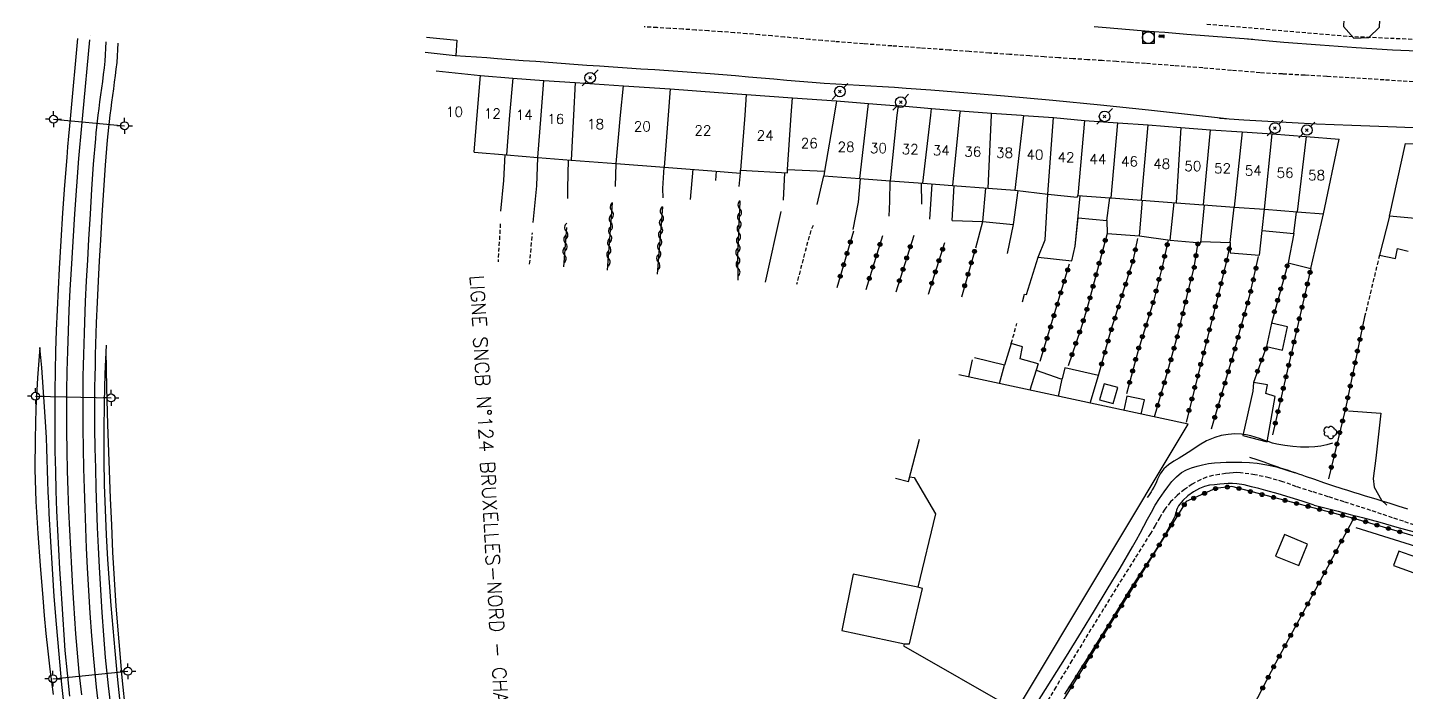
# Model space of a CAD drawing. Header units: millimetres. Extents: x 146998 to 148001, y 143000 to 144001.
# Drawn here: x 147604.2 to 147778, y 143098.3 to 143182 of the extents above; entities that cross this region are included whole.
import ezdxf
from ezdxf.enums import TextEntityAlignment as Align

# ---------------------------------------------------------------- set-up
doc = ezdxf.new("R2010")
doc.units = ezdxf.units.MM
doc.linetypes.add('DASHED', pattern=[0.75, 0.5, -0.25])
doc.layers.get('0').update_dxf_attribs({"linetype": 'CONTINUOUS'})
for name, color, linetype in [('W0001', 6, 'DASHED'), ('W0006', 2, 'CONTINUOUS'), ('W0008', 7, 'CONTINUOUS'), ('W0014', 7, 'CONTINUOUS'), ('W0017', 7, 'CONTINUOUS'), ('W0101', 7, 'CONTINUOUS'), ('W0104', 1, 'CONTINUOUS'), ('W0112', 1, 'DASHED'), ('W0211', 2, 'CONTINUOUS'), ('W0214', 2, 'CONTINUOUS'), ('W0300', 7, 'CONTINUOUS'), ('W0310', 3, 'CONTINUOUS'), ('W0323', 7, 'CONTINUOUS'), ('W0330', 7, 'CONTINUOUS'), ('W0401', 7, 'CONTINUOUS'), ('W0420', 7, 'CONTINUOUS'), ('W0473', 7, 'CONTINUOUS'), ('W0610', 7, 'CONTINUOUS'), ('W0611', 7, 'CONTINUOUS'), ('W0700', 7, 'CONTINUOUS'), ('W0989', 7, 'CONTINUOUS'), ('W0991', 7, 'CONTINUOUS'), ('W1102', 7, 'CONTINUOUS')]:
    doc.layers.add(name, color=color, linetype=linetype)
doc.styles.get("Standard").update_dxf_attribs({"font": 'romans.shx', "width": 0.85})

# ---------------------------------------------------------------- blocks, each defined once
blk = doc.blocks.new('T401')
for p, q in [((-0.3, 0.3), (0, 0.3)), ((-0.3, -0.25), (-0.3, 0.3)), ((-0.3, 0.15), (0, 0.15)), ((-0.3, 0), (0, 0)), ((0, 0.3), (0, -0.25)), ((-0.3, -0.15), (0, -0.15)), ((-0.3, -0.25), (-0.3, -0.3)), ((-0.3, -0.3), (0, -0.3)), ((0, -0.3), (0, -0.25))]:
    blk.add_line(p, q)
blk = doc.blocks.new('T420')
for p, q in [((0.75, 0.75), (-0.75, 0.75)), ((-0.75, 0.75), (-0.75, -0.75)), ((0.75, 0.75), (0.75, -0.75)), ((0.75, -0.75), (-0.75, -0.75))]:
    blk.add_line(p, q)
blk.add_ellipse((0, 0), major_axis=(-0.53, 0.53), ratio=1, start_param=3.926991, end_param=10.210176)
blk = doc.blocks.new('T473')
for p, q in [((-0.166667, 0.166667), (0.166667, -0.166667)), ((-0.166667, -0.166667), (0.166667, 0.166667)), ((0.500001, 0.500001), (1.000002, 1.000002)), ((-1.000002, -1.000002), (-0.500001, -0.500001))]:
    blk.add_line(p, q)
blk.add_ellipse((0, 0), major_axis=(0.471405, 0.471405), ratio=1, start_param=5.4977871438, end_param=11.780972451)
blk = doc.blocks.new('T610')
for p, q in [((-0.500001, 0), (-1.000002, 0)), ((0, 0.500001), (0, 1.000002)), ((0.500001, 0), (1.000002, 0)), ((0, -0.500001), (0, -1.000002))]:
    blk.add_line(p, q)
blk.add_ellipse((0, 0), major_axis=(-0.353554, 0.353554), ratio=1, start_param=3.926990817, end_param=10.2101761242)
blk = doc.blocks.new('T300')
for p, q in [((-0.8, 0.51), (-0.86, 0.34)), ((-0.86, 0.34), (-0.86, 0.17)), ((-0.86, 0.17), (-0.74, 0.06)), ((-0.69, 0.63), (-0.8, 0.51)), ((-0.8, -0.06), (-0.74, 0.06)), ((-0.74, 0.06), (-0.69, 0.11)), ((-0.57, 0.69), (-0.69, 0.63)), ((-0.46, 0.69), (-0.57, 0.69)), ((-0.29, 0.63), (-0.46, 0.69)), ((-0.29, 0.63), (-0.17, 0.74)), ((-0.23, 0.57), (-0.29, 0.63)), ((-0.17, 0.74), (-0.06, 0.8)), ((-0.06, 0.8), (0.06, 0.8)), ((0.06, 0.8), (0.23, 0.74)), ((0.23, 0.74), (0.34, 0.63)), ((0.34, 0.63), (0.4, 0.51)), ((0.46, 0.46), (0.34, 0.46)), ((0.4, 0.51), (0.4, 0.46)), ((0.57, 0.4), (0.46, 0.46)), ((0.57, 0.4), (0.69, 0.29)), ((0.69, 0.29), (0.74, 0.17)), ((0.74, 0.06), (0.69, -0.17)), ((0.74, 0.17), (0.74, 0.06)), ((-0.8, -0.17), (-0.8, -0.06)), ((-0.8, -0.23), (-0.8, -0.17)), ((-0.74, -0.34), (-0.8, -0.23)), ((-0.69, -0.4), (-0.74, -0.34)), ((-0.51, -0.46), (-0.69, -0.4)), ((-0.4, -0.46), (-0.51, -0.46)), ((-0.4, -0.46), (-0.34, -0.46)), ((-0.34, -0.46), (-0.34, -0.4)), ((-0.34, -0.51), (-0.34, -0.46)), ((-0.29, -0.63), (-0.34, -0.51)), ((-0.17, -0.74), (-0.29, -0.63)), ((-0.06, -0.8), (-0.17, -0.74)), ((0.06, -0.8), (-0.06, -0.8)), ((0.17, -0.74), (0.06, -0.8)), ((0.23, -0.69), (0.17, -0.74)), ((0.29, -0.46), (0.23, -0.46)), ((0.29, -0.63), (0.23, -0.69)), ((0.46, -0.4), (0.29, -0.46)), ((0.34, -0.51), (0.29, -0.63)), ((0.34, -0.51), (0.34, -0.46)), ((0.57, -0.34), (0.46, -0.4)), ((0.63, -0.29), (0.57, -0.34)), ((0.69, -0.17), (0.63, -0.29))]:
    blk.add_line(p, q)
blk = doc.blocks.new('t323o')
at = {"color": 0, "linetype": 'Continuous'}
for radius in [0.25, 0.15]:
    blk.add_circle((0, 0), radius, dxfattribs=at)
blk = doc.blocks.new('t310o')
at = {"color": 0, "linetype": 'Continuous'}
for centre, start, end in [((-0.5, 0.38), 216.8699, 323.1304), ((0.5, -0.37), 36.8699, 143.1303)]:
    blk.add_arc(centre, 0.625, start, end, dxfattribs=at)

msp = doc.modelspace()

# ---------------------------------------------------------------- linework, layer by layer
at = {"layer": 'W0001'}
for points in [[(147779.55, 143175.15), (147777.35, 143175.3), (147775.15, 143175.44), (147772.95, 143175.58), (147770.74, 143175.71), (147767.94, 143175.87), (147765.15, 143176.03), (147762.35, 143176.19), (147759.55, 143176.34), (147755.93, 143176.65), (147752.31, 143176.95), (147748.69, 143177.23), (147745.07, 143177.5), (147743.25, 143177.63), (147741.43, 143177.76), (147739.61, 143177.88), (147737.79, 143177.99), (147735.97, 143178.11), (147734.15, 143178.23), (147732.33, 143178.35), (147730.51, 143178.47), (147727.96, 143178.65), (147725.42, 143178.83), (147722.87, 143179.02), (147720.33, 143179.2), (147716.73, 143179.46), (147713.12, 143179.72), (147709.52, 143179.99), (147705.92, 143180.27), (147704.34, 143180.4), (147702.75, 143180.54), (147701.17, 143180.69), (147699.59, 143180.84), (147698.01, 143180.98), (147696.43, 143181.13), (147694.84, 143181.26), (147693.26, 143181.39), (147691.64, 143181.51), (147690.01, 143181.62), (147688.39, 143181.73), (147686.76, 143181.83), (147685.14, 143181.93), (147683.51, 143182.03), (147681.89, 143182.13)], [(147778.96, 143119.38), (147777.59, 143119.84), (147776.22, 143120.29), (147774.85, 143120.75), (147773.48, 143121.2), (147772.11, 143121.65), (147770.11, 143122.29), (147768.11, 143122.93), (147766.11, 143123.56), (147764.1, 143124.2), (147762.39, 143124.82), (147760.65, 143125.32), (147758.87, 143125.7), (147757.07, 143125.94), (147756.59, 143125.97), (147756.12, 143125.96), (147755.65, 143125.92), (147755.18, 143125.86), (147754.38, 143125.74), (147753.58, 143125.59), (147752.79, 143125.38), (147752.02, 143125.08), (147750.98, 143124.52), (147750, 143123.86), (147749.09, 143123.1), (147748.24, 143122.27), (147747.5, 143121.35), (147746.87, 143120.33), (147746.3, 143119.3), (147745.7, 143118.29), (147743.72, 143115.13), (147741.74, 143111.96), (147739.78, 143108.79), (147737.83, 143105.61), (147735.8, 143102.29), (147733.78, 143098.96), (147731.77, 143095.63)]]:
    msp.add_lwpolyline(points, dxfattribs=at)
at = {"layer": 'W0006'}
msp.add_lwpolyline([(147654.47, 143180.81), (147658.26, 143180.45), (147658.16, 143178.53)], dxfattribs=at)
at = {"layer": 'W0008'}
for points in [[(147778.13, 143121.38), (147776.95, 143121.76), (147775.78, 143122.12), (147775.04, 143122.35), (147774.3, 143122.58), (147773.55, 143122.8), (147772.81, 143123.02), (147772.07, 143123.25), (147771.33, 143123.47), (147770.59, 143123.7), (147769.86, 143123.94), (147768.7, 143124.31), (147767.56, 143124.7), (147766.41, 143125.09), (147765.26, 143125.48), (147764.83, 143125.63), (147764.4, 143125.78), (147763.97, 143125.93), (147763.54, 143126.07), (147763.11, 143126.22), (147762.67, 143126.37), (147762.24, 143126.51), (147761.81, 143126.66), (147760.92, 143126.97), (147760.03, 143127.27), (147759.14, 143127.57), (147758.25, 143127.88)], [(147731.28, 143096.71), (147733.2, 143099.77), (147735.12, 143102.84), (147737.02, 143105.92), (147738.65, 143108.58), (147740.27, 143111.25), (147741.87, 143113.93), (147743.45, 143116.62), (147743.95, 143117.49), (147744.42, 143118.36), (147744.88, 143119.24), (147745.35, 143120.12), (147745.82, 143121), (147746.32, 143121.87), (147746.85, 143122.71), (147747.42, 143123.54), (147747.9, 143124.19), (147748.4, 143124.84), (147748.97, 143125.45), (147749.61, 143125.97), (147750.24, 143126.32), (147750.9, 143126.59), (147751.58, 143126.79), (147752.26, 143126.96), (147753.01, 143127.1), (147753.76, 143127.19), (147754.52, 143127.24), (147755.27, 143127.28), (147756.24, 143127.3), (147757.21, 143127.3), (147758.18, 143127.26), (147759.14, 143127.16), (147760.37, 143126.95), (147761.59, 143126.68), (147762.78, 143126.33), (147763.96, 143125.93)], [(147766.34, 143121.88), (147764.83, 143122.38), (147763.31, 143122.84), (147761.79, 143123.29), (147760.26, 143123.71), (147759.35, 143123.96), (147758.45, 143124.2), (147757.53, 143124.42), (147756.6, 143124.56), (147756.06, 143124.6), (147755.52, 143124.6), (147754.98, 143124.57), (147754.45, 143124.52), (147753.8, 143124.45), (147753.15, 143124.37), (147752.5, 143124.22), (147751.88, 143123.99), (147751.12, 143123.57), (147750.43, 143123.06), (147749.8, 143122.46), (147749.25, 143121.79), (147749.15, 143121.62), (147749.06, 143121.43), (147748.99, 143121.23), (147748.94, 143121.04), (147748.88, 143120.84), (147748.83, 143120.65), (147748.76, 143120.46), (147748.68, 143120.27), (147747.39, 143117.88), (147745.95, 143115.58), (147744.45, 143113.31), (147742.99, 143111.03), (147741.87, 143109.21), (147740.74, 143107.39), (147739.61, 143105.58), (147738.48, 143103.76), (147737.88, 143102.8), (147737.28, 143101.85), (147736.68, 143100.9), (147736.08, 143099.95), (147735.48, 143099), (147734.88, 143098.04)], [(147766.34, 143121.88), (147767.86, 143121.5), (147769.38, 143121.1), (147770.9, 143120.7), (147772.42, 143120.3), (147774.6, 143119.71), (147776.78, 143119.11), (147778.95, 143118.5)]]:
    msp.add_lwpolyline(points, dxfattribs=at)
at = {"layer": 'W0014'}
for points in [[(147758.6, 143180.54), (147755.82, 143180.75), (147753.05, 143180.97), (147750.28, 143181.18), (147747.51, 143181.4), (147746.03, 143181.52), (147744.55, 143181.64), (147743.07, 143181.76), (147741.59, 143181.89), (147740.11, 143182.01), (147738.63, 143182.13)], [(147782.52, 143178.95), (147776.23, 143179.21), (147771.65, 143179.48), (147767.08, 143179.8), (147762.51, 143180.17), (147757.94, 143180.59)], [(147654.29, 143178.95), (147654.29, 143178.95), (147658.05, 143178.54), (147658.05, 143178.54), (147659.39, 143178.44), (147660.74, 143178.35), (147662.08, 143178.25), (147663.42, 143178.15), (147665.03, 143178.03), (147666.63, 143177.91), (147668.23, 143177.79), (147669.84, 143177.68), (147671.44, 143177.56), (147673.04, 143177.44), (147674.65, 143177.32), (147676.25, 143177.21), (147677.99, 143177.09), (147679.74, 143176.97), (147681.48, 143176.86), (147683.23, 143176.74), (147684.97, 143176.63), (147686.72, 143176.51), (147688.46, 143176.39), (147690.2, 143176.26), (147691.81, 143176.13), (147693.42, 143175.99), (147695.03, 143175.85), (147696.64, 143175.7), (147698.25, 143175.56), (147699.86, 143175.41), (147701.47, 143175.28), (147703.08, 143175.15), (147704.56, 143175.05), (147706.04, 143174.95), (147707.52, 143174.86), (147709, 143174.78), (147710.48, 143174.69), (147711.95, 143174.6), (147713.43, 143174.51), (147714.91, 143174.41), (147718.02, 143174.19), (147721.12, 143173.96), (147724.23, 143173.71), (147727.33, 143173.45), (147733.39, 143172.88), (147739.43, 143172.29), (147745.48, 143171.66), (147751.52, 143171)], [(147751.52, 143171), (147755.3, 143170.57)], [(147754.42, 143170.62), (147757.47, 143170.43), (147760.52, 143170.25), (147763.57, 143170.09), (147766.62, 143169.93), (147768.86, 143169.83), (147771.11, 143169.74), (147773.36, 143169.66), (147775.61, 143169.58), (147778.87, 143169.44)]]:
    msp.add_lwpolyline(points, dxfattribs=at)
at = {"layer": 'W0017'}
for points in [[(147770.69, 143133.74), (147774.76, 143133.47)], [(147774.76, 143133.47), (147774.1, 143127.78), (147773.77, 143125.23), (147773.91, 143124.15), (147774.83, 143122.52), (147775.5, 143121.85)]]:
    msp.add_lwpolyline(points, dxfattribs=at)
at = {"layer": 'W0101'}
for points in [[(147655.67, 143176.57), (147661.26, 143176)], [(147661.26, 143176), (147665.34, 143175.66)], [(147665.34, 143175.66), (147669.26, 143175.38)], [(147669.26, 143175.38), (147673.2, 143175.11)], [(147673.2, 143175.11), (147679.28, 143174.7)], [(147679.28, 143174.7), (147685.19, 143174.3)], [(147685.19, 143174.3), (147691.27, 143173.87)], [(147691.27, 143173.87), (147694.81, 143173.61)], [(147694.81, 143173.61), (147700.6, 143173.2)], [(147700.6, 143173.2), (147706.12, 143172.81)], [(147706.12, 143172.81), (147710.18, 143172.48)], [(147710.18, 143172.48), (147713.89, 143172.18)], [(147713.89, 143172.18), (147713.89, 143172.2), (147718.1, 143171.85)], [(147718.1, 143171.85), (147721.71, 143171.56)], [(147721.71, 143171.56), (147725.67, 143171.27)], [(147725.67, 143171.27), (147729.44, 143171)], [(147729.44, 143171), (147729.71, 143170.98)], [(147729.71, 143170.98), (147733.47, 143170.71)], [(147733.47, 143170.71), (147737.41, 143170.33)], [(147737.41, 143170.33), (147741.59, 143170.03)], [(147741.59, 143170.03), (147745.4, 143169.78)], [(147745.4, 143169.78), (147749.55, 143169.46)], [(147749.55, 143169.46), (147753.26, 143169.17)], [(147753.26, 143169.17), (147757.26, 143168.9)], [(147757.26, 143168.9), (147761.04, 143168.65)], [(147761.04, 143168.65), (147765.32, 143168.31)], [(147764.21, 143158.83), (147767.51, 143158.58), (147769.5, 143167.97)], [(147765.32, 143168.31), (147769.5, 143167.97)], [(147781.85, 143157.73), (147775.82, 143158.29), (147777.84, 143167.42), (147782.81, 143167.34)], [(147660.48, 143166.35), (147664.52, 143166.01)], [(147664.52, 143166.01), (147668.51, 143165.68)], [(147668.51, 143165.68), (147672.71, 143165.34)], [(147672.71, 143165.34), (147678.38, 143164.91)], [(147678.38, 143164.91), (147684.4, 143164.46)], [(147684.4, 143164.46), (147690.44, 143163.99), (147694.02, 143163.71), (147694.05, 143164.06)], [(147694.05, 143164.06), (147699.95, 143163.73), (147699.95, 143164.16)], [(147699.95, 143164.16), (147704.63, 143163.94)], [(147704.63, 143163.94), (147704.54, 143163.36), (147709.06, 143163.01)], [(147709.06, 143163.01), (147712.9, 143162.71)], [(147712.9, 143162.71), (147717.03, 143162.42)], [(147717.03, 143162.42), (147720.76, 143162.15)], [(147720.76, 143162.15), (147725.25, 143161.8)], [(147725.25, 143161.8), (147728.63, 143161.54)], [(147728.63, 143161.54), (147732.78, 143161.07)], [(147732.78, 143161.07), (147736.47, 143160.66), (147736.57, 143160.87)], [(147736.57, 143160.87), (147740.57, 143160.59), (147740.74, 143160.57)], [(147740.74, 143160.57), (147744.57, 143160.3)], [(147744.57, 143160.3), (147748.96, 143159.97)], [(147748.96, 143159.97), (147752.4, 143159.71)], [(147752.4, 143159.71), (147756.25, 143159.43)], [(147756.25, 143159.43), (147760.1, 143159.14)], [(147760.1, 143159.14), (147764.21, 143158.83)]]:
    msp.add_lwpolyline(points, dxfattribs=at)
at = {"layer": 'W0104'}
for points in [[(147770.06, 143182.18), (147771.34, 143180.72), (147773.22, 143180.79), (147774.57, 143182.08), (147774.65, 143183.84), (147773.32, 143185.23), (147771.52, 143185.29), (147770.12, 143184.04)], [(147762.37, 143141.41), (147763, 143144.35), (147760.95, 143144.78), (147760.32, 143141.84)], [(147757.36, 143130.64), (147760.4, 143129.85), (147761.44, 143135.54), (147760.24, 143135.93), (147760.44, 143137.02), (147758.69, 143137.33), (147758.6, 143136.23)], [(147765.5, 143116.97), (147762.61, 143118.16), (147761.49, 143115.46), (147764.39, 143114.27)], [(147776.35, 143114.26), (147779.94, 143112.98), (147780.6, 143114.82), (147777, 143116.09)]]:
    msp.add_lwpolyline(points, close=True, dxfattribs=at)
for points in [[(147663.81, 143158.92), (147664.21, 143162.79), (147664.36, 143166.03)], [(147667.91, 143157.5), (147668.36, 143162.09), (147668.51, 143165.68)], [(147672.29, 143160.49), (147672.26, 143161.78), (147672.36, 143165.36)], [(147678.29, 143162), (147678.38, 143164.91)], [(147684.28, 143160.58), (147684.25, 143161.75), (147684.4, 143164.46)], [(147687.73, 143160.37), (147688.05, 143164.18)], [(147690.91, 143162.76), (147691, 143163.95)], [(147693.88, 143162), (147694.02, 143163.71)], [(147699.44, 143160.31), (147699.62, 143163.75)], [(147703.7, 143159.73), (147704.54, 143163.36)], [(147708.23, 143156.61), (147708.89, 143160.03), (147709.17, 143163)], [(147712.78, 143158.29), (147712.84, 143160.11), (147712.9, 143162.71)], [(147716.88, 143159.77), (147716.86, 143162.43)], [(147717.92, 143157.9), (147718.18, 143162.33)], [(147720.71, 143157.75), (147720.95, 143162.13)], [(147723.7, 143154.3), (147724.6, 143157.62), (147724.95, 143161.82)], [(147728.98, 143161.5), (147728.39, 143157.24), (147727.63, 143153.57)], [(147731.56, 143153.13), (147732.42, 143155.31), (147732.78, 143161.07)], [(147736.22, 143154.49), (147736.85, 143160.85)], [(147740.2, 143157.75), (147740.57, 143160.59)], [(147744.31, 143155.79), (147744.69, 143160.29)], [(147748.19, 143155.26), (147748.7, 143159.99)], [(147752.04, 143154.91), (147752.5, 143159.7)], [(147755.77, 143154.94), (147756.25, 143159.43)], [(147759.78, 143156.46), (147760.1, 143159.14)], [(147763.76, 143156.1), (147764.1, 143158.84)], [(147720.71, 143157.75), (147724.6, 143157.62), (147728.39, 143157.24)], [(147729.57, 143147.49), (147729.83, 143148.44), (147730.08, 143148.43), (147731.56, 143153.13), (147735.81, 143152.67), (147736.22, 143154.49), (147736.59, 143158.05), (147740.2, 143157.75), (147740.25, 143156.11), (147744.31, 143155.79), (147748.19, 143155.26), (147752.04, 143154.91), (147752.05, 143155.09), (147755.77, 143154.94), (147755.76, 143153.66), (147759.47, 143153.38), (147759.78, 143156.46), (147763.76, 143156.1), (147763.05, 143152.39), (147765.94, 143151.69), (147767.51, 143158.58)], [(147775.82, 143158.29), (147774.57, 143153.37), (147776.6, 143152.96), (147776.83, 143154.22), (147778.2, 143153.85)], [(147738.1, 143134.73), (147739.15, 143138.22), (147734.92, 143139.17), (147734.57, 143137.78), (147734.46, 143137.75), (147731.33, 143138.83), (147731.54, 143139.66), (147729.28, 143140.3), (147729.58, 143141.83), (147728.17, 143142.25), (147727.32, 143139.52), (147723.52, 143140.41)], [(147722.83, 143138.02), (147723.27, 143140.16)], [(147726.69, 143137.19), (147727.32, 143139.52)], [(147731.54, 143139.66), (147730.5, 143136.37)], [(147715.36, 143125.45), (147715.92, 143125.35), (147718.63, 143120.78), (147716.4, 143111.55), (147708.22, 143113.17), (147706.82, 143106.06), (147714.69, 143104.39), (147714.57, 143104.15), (147728.84, 143095.99), (147750.47, 143132.07), (147721.55, 143138.29)], [(147734.13, 143135.58), (147734.57, 143137.78)], [(147739.88, 143137.17), (147739.27, 143135.16)], [(147739.27, 143135.16), (147741.02, 143134.69), (147741.6, 143136.71), (147739.88, 143137.17)], [(147744.54, 143133.34), (147744.94, 143135.15), (147742.75, 143135.6), (147742.34, 143133.82)], [(147713.59, 143125.26), (147715.2, 143124.87), (147716.6, 143130.18)], [(147714.69, 143104.39), (147715.32, 143104.38), (147716.96, 143111.39), (147716.4, 143111.55)]]:
    msp.add_lwpolyline(points, dxfattribs=at)
at = {"layer": 'W0112'}
for points in [[(147752.82, 143182.48), (147770.7, 143180.94), (147779, 143180.58), (147796.44, 143180.23)], [(147663.76, 143157.3), (147663.47, 143152.52)], [(147703.2, 143157.12), (147702.88, 143156.47), (147701.1, 143149.66)], [(147667.46, 143152.22), (147667.8, 143156.19)], [(147774.57, 143153.37), (147772.7, 143145.58)], [(147728.17, 143142.25), (147728.88, 143144.76)]]:
    msp.add_lwpolyline(points, dxfattribs=at)
at = {"layer": 'W0211'}
for points in [[(147608.9, 143095.51), (147608.5, 143099.29), (147608.14, 143103.08), (147607.81, 143106.86), (147607.54, 143110.35), (147607.31, 143113.83), (147607.1, 143117.31), (147606.9, 143120.8), (147606.84, 143122.17), (147606.79, 143123.53), (147606.74, 143124.9), (147606.7, 143126.27), (147606.65, 143127.63), (147606.61, 143129), (147606.55, 143130.37), (147606.48, 143131.73), (147606.32, 143134.24), (147606.15, 143136.73), (147605.95, 143139.23), (147605.73, 143141.73)], [(147614.08, 143142.01), (147613.92, 143138.4), (147613.82, 143134.8), (147613.78, 143131.19), (147613.78, 143127.58), (147613.84, 143124.44), (147613.94, 143121.29), (147614.09, 143118.15), (147614.26, 143115.01), (147614.45, 143112.13), (147614.67, 143109.25), (147614.91, 143106.38), (147615.17, 143103.5), (147615.47, 143100.27), (147615.79, 143097.05)]]:
    msp.add_lwpolyline(points, dxfattribs=at)
at = {"layer": 'W0214'}
for points in [[(147605.73, 143141.73), (147605.42, 143137.9), (147605.22, 143134.07), (147605.11, 143130.24), (147605.09, 143126.4), (147605.21, 143122.35), (147605.45, 143118.29), (147605.75, 143114.25), (147606.08, 143110.2), (147606.27, 143107.95), (147606.49, 143105.7), (147606.73, 143103.46), (147606.98, 143101.21), (147607.38, 143098.03)], [(147616.57, 143095.7), (147616.11, 143100.18), (147615.72, 143104.66), (147615.36, 143109.14), (147615.13, 143112.54), (147614.94, 143115.95), (147614.78, 143119.36), (147614.63, 143122.77), (147614.45, 143127.41), (147614.3, 143132.05), (147614.17, 143136.69), (147614.06, 143141.33)]]:
    msp.add_lwpolyline(points, dxfattribs=at)
at = {"layer": 'W0300'}
for points in [[(147768.65, 143129.67), (147767.92, 143129.47), (147767.17, 143129.32), (147766.41, 143129.22), (147765.65, 143129.17), (147764.64, 143129.17), (147763.64, 143129.26), (147762.64, 143129.39), (147761.65, 143129.57), (147761.09, 143129.7), (147760.54, 143129.87), (147759.99, 143130.06), (147759.45, 143130.26), (147758.91, 143130.45), (147758.35, 143130.62), (147757.78, 143130.75), (147757.2, 143130.83), (147756.35, 143130.85), (147755.49, 143130.79), (147754.64, 143130.64), (147753.82, 143130.41), (147752.79, 143129.98), (147751.83, 143129.42), (147750.91, 143128.81), (147750, 143128.21), (147749.33, 143127.81), (147748.65, 143127.41), (147747.99, 143126.97), (147747.4, 143126.43), (147747.16, 143126.13), (147746.95, 143125.81), (147746.77, 143125.48), (147746.6, 143125.14), (147746.45, 143124.8), (147746.29, 143124.45), (147746.12, 143124.12), (147745.94, 143123.79), (147745.79, 143123.54), (147745.63, 143123.3), (147745.47, 143123.06), (147745.31, 143122.83)], [(147771.61, 143119.07), (147795.61, 143111.53)]]:
    msp.add_lwpolyline(points, dxfattribs=at)
at = {"layer": 'W0310'}
for points in [[(147677.28, 143151.47), (147677.89, 143159.96)], [(147684.2, 143159.45), (147683.55, 143150.99)], [(147693.75, 143150.22), (147693.7, 143153.29), (147693.99, 143160.12)], [(147672.11, 143156.86), (147671.74, 143151.89)]]:
    msp.add_lwpolyline(points, dxfattribs=at)
at = {"layer": 'W0323'}
for points in [[(147708.29, 143156.39), (147706.17, 143149.27)], [(147711.95, 143155.8), (147709.82, 143148.99)], [(147715.88, 143155.85), (147713.62, 143148.71)], [(147740.25, 143156.11), (147737.7, 143146.57), (147736.88, 143143.97), (147735.33, 143139.42)], [(147739.15, 143138.22), (147740.73, 143143.83), (147743.57, 143152.84), (147744.12, 143155.45)], [(147747.96, 143155.29), (147747.25, 143152.23), (147746.13, 143147.68), (147744.15, 143141.37), (147742.69, 143135.88)], [(147719.76, 143154.92), (147717.69, 143148.4)], [(147723.57, 143153.95), (147721.88, 143148.08)], [(147746.2, 143132.99), (147747.83, 143138.52), (147749.19, 143143.48), (147750.54, 143149.15), (147751.26, 143151.94), (147751.25, 143152.05), (147751.71, 143154.94)], [(147755.77, 143154.79), (147755.32, 143152.82), (147754.21, 143148.14), (147751.97, 143139.34), (147750.19, 143132.34)], [(147731.81, 143140.01), (147735.52, 143152.29)], [(147753.39, 143131.49), (147756.05, 143140.48), (147758.28, 143148.48), (147759.34, 143153.18)], [(147763.05, 143152.39), (147760.95, 143144.78)], [(147765.94, 143151.69), (147761.1, 143130.73)], [(147772.7, 143145.58), (147770.3, 143134.04), (147768.15, 143125.19)], [(147760.32, 143141.84), (147758.69, 143137.33)], [(147797.09, 143112.69), (147771.34, 143120.21), (147755.95, 143124.21), (147753.9, 143123.95), (147750.23, 143122.35), (147740.55, 143106.76), (147733.08, 143094.67), (147723.82, 143079.72), (147740.26, 143070.8), (147743.94, 143068.85), (147752.46, 143084.62), (147761.5, 143102), (147767.08, 143112.31), (147771.23, 143119.98)]]:
    msp.add_lwpolyline(points, dxfattribs=at)
at = {"layer": 'W0330'}
msp.add_lwpolyline([(147697.2, 143149.95), (147699.14, 143158.88)], dxfattribs=at)
at = {"layer": 'W0611'}
for points in [[(147607.44, 143170.49), (147616.41, 143169.67)], [(147605.17, 143135.59), (147614.69, 143135.38)], [(147607.37, 143100.01), (147616.83, 143100.94)]]:
    msp.add_lwpolyline(points, dxfattribs=at)
at = {"layer": 'W0700'}
for points in [[(147610.48, 143180.66), (147609.58, 143171)], [(147611.99, 143180.49), (147611.09, 143171)], [(147612.13, 143181.01), (147612.13, 143180.99)], [(147613.09, 143171), (147613.19, 143171.85), (147613.3, 143172.7), (147613.41, 143173.55), (147613.53, 143174.41), (147613.64, 143175.26), (147613.75, 143176.11), (147613.86, 143176.96), (147613.96, 143177.81), (147614.1, 143180.24), (147614.1, 143180.24)], [(147614.6, 143171), (147614.7, 143171.83), (147614.81, 143172.66), (147614.92, 143173.49), (147615.03, 143174.32), (147615.14, 143175.15), (147615.24, 143175.98), (147615.35, 143176.8), (147615.45, 143177.64), (147615.59, 143180.06), (147615.59, 143180.06)], [(147609.58, 143171), (147609.46, 143169.67), (147609.34, 143168.34), (147609.22, 143167.01), (147609.11, 143165.68), (147608.83, 143162.18), (147608.59, 143158.69), (147608.36, 143155.19), (147608.16, 143151.68), (147608.02, 143149.09), (147607.89, 143146.49), (147607.78, 143143.89), (147607.7, 143141.29), (147607.64, 143138.77), (147607.6, 143136.25), (147607.59, 143133.72), (147607.6, 143131.2), (147607.62, 143128.69), (147607.68, 143126.17), (147607.75, 143123.66), (147607.84, 143121.15), (147607.94, 143118.71), (147608.07, 143116.27), (147608.21, 143113.83), (147608.36, 143111.39), (147608.48, 143109.44), (147608.6, 143107.48), (147608.73, 143105.53), (147608.89, 143103.58), (147609.16, 143100.7), (147609.46, 143097.81)], [(147611.09, 143171), (147610.96, 143169.64), (147610.84, 143168.28), (147610.72, 143166.92), (147610.6, 143165.56), (147610.33, 143162.07), (147610.08, 143158.58), (147609.86, 143155.09), (147609.66, 143151.6), (147609.52, 143149.01), (147609.39, 143146.43), (147609.28, 143143.84), (147609.2, 143141.25), (147609.14, 143138.74), (147609.1, 143136.23), (147609.09, 143133.72), (147609.09, 143131.21), (147609.12, 143128.71), (147609.18, 143126.21), (147609.25, 143123.71), (147609.34, 143121.21), (147609.44, 143118.77), (147609.57, 143116.34), (147609.71, 143113.91), (147609.85, 143111.48), (147609.97, 143109.54), (147610.09, 143107.59), (147610.23, 143105.65), (147610.39, 143103.71), (147610.65, 143100.84), (147610.95, 143097.97)], [(147613.3, 143095.38), (147612.88, 143098.95), (147612.52, 143102.53), (147612.27, 143105.39), (147612.07, 143108.25), (147611.89, 143111.11), (147611.73, 143113.97), (147611.61, 143116.47), (147611.51, 143118.98), (147611.42, 143121.48), (147611.34, 143123.98), (147611.27, 143126.49), (147611.21, 143129.01), (147611.17, 143131.52), (147611.16, 143134.03), (147611.16, 143135.39), (147611.17, 143136.75), (147611.19, 143138.11), (147611.22, 143139.47), (147611.25, 143140.83), (147611.29, 143142.19), (147611.34, 143143.55), (147611.38, 143144.91), (147611.49, 143147.52), (147611.62, 143150.14), (147611.76, 143152.75), (147611.91, 143155.36), (147612.1, 143158.53), (147612.28, 143161.69), (147612.5, 143164.85), (147612.76, 143168.01), (147612.84, 143168.76), (147612.92, 143169.51), (147613, 143170.25), (147613.09, 143171)], [(147614.79, 143095.55), (147614.37, 143099.11), (147614.01, 143102.67), (147613.77, 143105.51), (147613.56, 143108.36), (147613.39, 143111.2), (147613.23, 143114.05), (147613.11, 143116.54), (147613, 143119.04), (147612.92, 143121.53), (147612.84, 143124.02), (147612.77, 143126.53), (147612.71, 143129.03), (147612.67, 143131.53), (147612.66, 143134.03), (147612.66, 143135.39), (147612.67, 143136.74), (147612.69, 143138.09), (147612.72, 143139.45), (147612.75, 143140.8), (147612.79, 143142.15), (147612.83, 143143.5), (147612.88, 143144.86), (147612.99, 143147.46), (147613.12, 143150.07), (147613.26, 143152.67), (147613.41, 143155.27), (147613.59, 143158.42), (147613.78, 143161.57), (147613.99, 143164.72), (147614.26, 143167.87), (147614.33, 143168.65), (147614.42, 143169.44), (147614.51, 143170.22), (147614.6, 143171)]]:
    msp.add_lwpolyline(points, dxfattribs=at)
at = {"layer": 'W1102'}
for points in [[(147660.84, 143171), (147661.26, 143176)], [(147665.35, 143175.66), (147664.93, 143171)], [(147668.91, 143171), (147669.26, 143175.39)], [(147673.2, 143175.11), (147673, 143171)], [(147678.93, 143171), (147679.28, 143174.7)], [(147685.19, 143174.3), (147684.92, 143171)], [(147694.76, 143173.61), (147694.57, 143171)], [(147700.44, 143171), (147700.6, 143173.2)], [(147706.12, 143172.81), (147705.82, 143171)], [(147660.48, 143166.35), (147660.84, 143171)], [(147664.93, 143171), (147664.52, 143166.01)], [(147668.51, 143165.68), (147668.91, 143171)], [(147673, 143171), (147672.71, 143165.34)], [(147678.38, 143164.91), (147678.93, 143171)], [(147684.92, 143171), (147684.4, 143164.46)], [(147694.57, 143171), (147694.05, 143164.06)], [(147699.95, 143164.16), (147700.44, 143171)], [(147705.82, 143171), (147704.63, 143163.94)], [(147709.06, 143163.01), (147710, 143171)], [(147710, 143171), (147710.18, 143172.48)], [(147713.76, 143171), (147712.9, 143162.71)], [(147713.89, 143172.2), (147713.76, 143171)], [(147717.03, 143162.42), (147718.01, 143171)], [(147718.01, 143171), (147718.1, 143171.86)], [(147721.65, 143171), (147720.76, 143162.15)], [(147721.71, 143171.56), (147721.65, 143171)], [(147725.25, 143161.8), (147725.66, 143171)], [(147725.66, 143171), (147725.67, 143171.27)], [(147729.71, 143170.98), (147728.63, 143161.54)], [(147732.78, 143161.07), (147733.47, 143170.71)], [(147737.41, 143170.33), (147736.57, 143160.87)], [(147740.74, 143160.57), (147741.59, 143170.03)], [(147744.57, 143160.3), (147745.4, 143169.78)], [(147749.55, 143169.46), (147748.96, 143159.97)], [(147752.4, 143159.71), (147753.26, 143169.17)], [(147757.26, 143168.9), (147756.25, 143159.43)], [(147760.1, 143159.14), (147761.04, 143168.65)], [(147765.32, 143168.31), (147764.21, 143158.83)]]:
    msp.add_lwpolyline(points, dxfattribs=at)

# ---------------------------------------------------------------- block references
at = {"layer": 'W0300'}
msp.add_blockref('T300', (147768.43, 143131.01), dxfattribs=at)
at = {"layer": 'W0310'}
for p, rotation in [((147677.82, 143158.95), 85.8805018267015), ((147684.12, 143158.47), 265.6275710841736), ((147693.89, 143157.71), 87.58473795632614), ((147693.95, 143159.21), 87.58473795632614), ((147672.07, 143156.38), 265.7261110841838), ((147677.61, 143155.96), 85.8805018267015), ((147677.71, 143157.45), 85.8805018267015), ((147684.01, 143156.98), 265.6275710841736), ((147693.83, 143156.21), 87.58473795632614), ((147671.96, 143154.88), 265.7261110841838), ((147677.5, 143154.46), 85.8805018267015), ((147683.89, 143155.48), 265.6275710841736), ((147693.76, 143154.72), 87.58473795632614), ((147671.85, 143153.39), 265.7261110841838), ((147677.39, 143152.97), 85.8805018267015), ((147683.67, 143152.49), 265.6275710841736), ((147683.78, 143153.98), 265.6275710841736), ((147693.7, 143153.22), 90.80778981080319), ((147693.73, 143151.72), 90.80778981080319)]:
    msp.add_blockref('t310o', p, dxfattribs=dict(at, rotation=rotation))
at = {"layer": 'W0323'}
for p, rotation in [((147707.88, 143155.02), 253.421541096648), ((147740.01, 143155.24), 255.0521434261319), ((147707.46, 143153.58), 253.421541096648), ((147711.16, 143153.29), 252.6530798097772), ((147711.61, 143154.72), 252.6530798097772), ((147715.43, 143154.43), 252.4272783333754), ((147719.51, 143154.11), 252.4097381373286), ((147723.53, 143153.84), 253.9695180388848), ((147739.63, 143153.79), 255.0521434261319), ((147743.82, 143154.04), 78.1212995166274), ((147747.48, 143153.22), 256.9506777494366), ((147747.82, 143154.68), 256.9506777494366), ((147751.45, 143153.3), 80.95612267416269), ((147751.68, 143154.78), 80.95612267416269), ((147755.63, 143154.17), 257.316839809725), ((147707.03, 143152.15), 253.421541096648), ((147710.71, 143151.86), 252.6530798097772), ((147714.52, 143151.57), 252.4272783333754), ((147714.98, 143153), 252.4272783333754), ((147719.05, 143152.68), 252.4097381373286), ((147723.12, 143152.4), 253.9695180388848), ((147735.28, 143151.5), 73.20146680480936), ((147739.24, 143152.34), 255.0521434261319), ((147743.48, 143152.58), 72.5237264205965), ((147747.13, 143151.76), 256.156551045157), ((147751.22, 143151.82), 75.60674804306214), ((147755.3, 143152.71), 256.6885787838436), ((147759.01, 143151.72), 77.36283648725565), ((147762.94, 143152.01), 254.5442911684476), ((147706.6, 143150.71), 253.421541096648), ((147710.27, 143150.43), 252.6530798097772), ((147714.07, 143150.14), 252.4272783333754), ((147718.15, 143149.83), 252.4097381373286), ((147718.6, 143151.26), 252.4097381373286), ((147722.71, 143150.96), 253.9695180388848), ((147734.84, 143150.06), 73.20146680480936), ((147738.85, 143150.89), 255.0521434261319), ((147742.58, 143149.71), 72.5237264205965), ((147743.03, 143151.14), 72.5237264205965), ((147746.77, 143150.31), 256.156551045157), ((147750.85, 143150.37), 75.60674804306214), ((147754.61, 143149.79), 256.6885787838436), ((147754.95, 143151.25), 256.6885787838436), ((147758.68, 143150.26), 77.36283648725565), ((147762.54, 143150.57), 254.5442911684476), ((147765.49, 143149.73), 256.9903056607305), ((147765.83, 143151.2), 256.9903056607305), ((147722.29, 143149.52), 253.9695180388848), ((147734.41, 143148.63), 73.20146680480936), ((147738.08, 143147.99), 255.0521434261319), ((147738.47, 143149.44), 255.0521434261319), ((147742.13, 143148.28), 72.5237264205965), ((147746.42, 143148.85), 256.156551045157), ((147750.48, 143148.92), 76.58653815356863), ((147754.26, 143148.33), 256.6885787838436), ((147758.35, 143148.79), 77.36283648725565), ((147762.14, 143149.12), 254.5442911684476), ((147765.15, 143148.27), 256.9903056607305), ((147733.98, 143147.19), 73.20146680480936), ((147737.69, 143146.54), 252.5241097296918), ((147741.68, 143146.85), 72.5237264205965), ((147746.04, 143147.4), 252.5917473570553), ((147750.14, 143147.46), 76.58653815356863), ((147753.89, 143146.88), 255.709674918142), ((147757.97, 143147.34), 74.42156971597197), ((147761.34, 143146.23), 254.5442911684476), ((147761.74, 143147.67), 254.5442911684476), ((147764.81, 143146.81), 256.9903056607305), ((147733.54, 143145.75), 73.20146680480936), ((147737.24, 143145.11), 252.5241097296918), ((147741.23, 143145.42), 72.5237264205965), ((147745.14, 143144.54), 252.5917473570553), ((147745.59, 143145.97), 252.5917473570553), ((147749.44, 143144.54), 76.58653815356863), ((147749.79, 143146), 76.58653815356863), ((147753.52, 143145.42), 255.709674918142), ((147757.16, 143144.45), 74.42156971597197), ((147757.57, 143145.9), 74.42156971597197), ((147764.47, 143145.35), 256.9903056607305), ((147732.68, 143142.88), 73.20146680480936), ((147733.11, 143144.32), 73.20146680480936), ((147736.78, 143143.68), 251.1881106975675), ((147740.78, 143143.99), 72.5237264205965), ((147744.69, 143143.11), 252.5917473570553), ((147749.08, 143143.08), 74.73610063362898), ((147753.15, 143143.97), 255.709674918142), ((147756.76, 143143.01), 74.42156971597197), ((147764.14, 143143.89), 256.9903056607305), ((147772.11, 143142.75), 258.2697706790751), ((147772.41, 143144.21), 258.2697706790751), ((147732.24, 143141.45), 73.20146680480936), ((147736.3, 143142.26), 251.1881106975675), ((147739.96, 143141.11), 74.24227694445531), ((147740.37, 143142.55), 74.24227694445531), ((147744.24, 143141.67), 252.5917473570553), ((147748.68, 143141.64), 74.73610063362898), ((147752.41, 143141.06), 255.709674918142), ((147752.78, 143142.52), 255.709674918142), ((147756.36, 143141.56), 74.42156971597197), ((147760.22, 143141.56), 250.1148348862836), ((147763.46, 143140.97), 256.9903056607305), ((147763.8, 143142.43), 256.9903056607305), ((147771.8, 143141.28), 258.2697706790751), ((147735.82, 143140.84), 251.1881106975675), ((147739.55, 143139.66), 74.24227694445531), ((147743.84, 143140.23), 255.1023779692341), ((147748.29, 143140.19), 74.73610063362898), ((147752.04, 143139.61), 255.709674918142), ((147755.95, 143140.12), 73.49976164711204), ((147759.71, 143140.15), 250.1148348862836), ((147763.12, 143139.5), 256.9903056607305), ((147771.5, 143139.81), 258.2697706790751), ((147743.46, 143138.78), 255.1023779692341), ((147747.89, 143138.74), 74.73610063362898), ((147751.67, 143138.16), 255.7212809630083), ((147755.52, 143138.68), 73.49976164711204), ((147759.2, 143138.74), 250.1148348862836), ((147762.79, 143138.04), 256.9903056607305), ((147771.19, 143138.34), 258.2697706790751), ((147743.07, 143137.33), 255.1023779692341), ((147747.05, 143135.86), 73.5072827392274), ((147747.47, 143137.3), 73.5072827392274), ((147751.3, 143136.7), 255.7212809630083), ((147754.67, 143135.81), 73.49976164711204), ((147755.1, 143137.24), 73.49976164711204), ((147762.45, 143136.58), 256.9903056607305), ((147770.89, 143136.87), 258.2697706790751), ((147746.62, 143134.43), 73.5072827392274), ((147750.93, 143135.25), 255.7212809630083), ((147754.24, 143134.37), 73.49976164711204), ((147762.11, 143135.12), 256.9903056607305), ((147770.58, 143135.4), 258.2697706790751), ((147750.56, 143133.8), 255.7212809630083), ((147753.82, 143132.93), 73.49976164711204), ((147761.77, 143133.66), 256.9903056607305), ((147769.92, 143132.48), 256.3315016382977), ((147770.28, 143133.93), 256.3315016382977), ((147761.44, 143132.2), 256.9903056607305), ((147769.57, 143131.02), 256.3315016382977), ((147769.21, 143129.56), 256.3315016382977), ((147768.86, 143128.1), 256.3315016382977), ((147768.5, 143126.65), 256.3315016382977), ((147753.91, 143123.96), 187.0355616525918), ((147755.4, 143124.14), 187.0355616525918), ((147756.86, 143123.97), 165.4326162400004), ((147758.31, 143123.59), 165.4326162400004), ((147749.97, 143121.93), 238.1435544378652), ((147751.16, 143122.75), 203.6556229507415), ((147752.53, 143123.36), 203.6556229507415), ((147759.76, 143123.21), 165.4326162400004), ((147761.22, 143122.84), 165.4326162400004), ((147762.67, 143122.46), 165.4326162400004), ((147764.12, 143122.08), 165.4326162400004), ((147749.18, 143120.66), 238.1435544378652), ((147765.57, 143121.71), 165.4326162400004), ((147767.02, 143121.33), 165.4326162400004), ((147768.48, 143120.95), 165.4326162400004), ((147769.93, 143120.57), 165.4326162400004), ((147771.38, 143120.2), 163.7239017060835), ((147748.39, 143119.39), 238.1435544378652), ((147770.52, 143118.66), 61.56934424684329), ((147772.82, 143119.78), 163.7239017060835), ((147774.26, 143119.35), 163.7239017060835), ((147775.7, 143118.93), 163.7239017060835), ((147777.14, 143118.51), 163.7239017060835), ((147746.81, 143116.84), 238.1435544378652), ((147747.6, 143118.11), 238.1435544378652), ((147769.8, 143117.34), 61.56934424684329), ((147746.02, 143115.56), 238.1435544378652), ((147769.09, 143116.02), 61.56934424684329), ((147745.22, 143114.29), 238.1435544378652), ((147767.66, 143113.38), 61.56934424684329), ((147768.37, 143114.7), 61.56934424684329), ((147743.64, 143111.74), 238.1435544378652), ((147744.43, 143113.01), 238.1435544378652), ((147766.95, 143112.06), 61.57444154654971), ((147742.85, 143110.47), 238.1435544378652), ((147766.23, 143110.75), 61.57444154654971), ((147741.27, 143107.92), 238.1435544378652), ((147742.06, 143109.19), 238.1435544378652), ((147764.8, 143108.11), 61.57444154654971), ((147765.52, 143109.43), 61.57444154654971), ((147740.47, 143106.64), 238.3074484855192), ((147764.09, 143106.79), 61.57444154654971), ((147739.69, 143105.37), 238.3074484855192), ((147763.38, 143105.47), 61.57444154654971), ((147738.11, 143102.82), 238.3074484855192), ((147738.9, 143104.09), 238.3074484855192), ((147761.95, 143102.83), 61.57444154654971), ((147762.66, 143104.15), 61.57444154654971), ((147737.32, 143101.54), 238.3074484855192), ((147761.24, 143101.51), 62.54020426521661), ((147736.53, 143100.26), 238.3074484855192), ((147760.55, 143100.18), 62.54020426521661), ((147735.75, 143098.99), 238.3074484855192), ((147759.86, 143098.84), 62.54020426521661)]:
    msp.add_blockref('t323o', p, dxfattribs=dict(at, rotation=rotation))
at = {"layer": 'W0401', "rotation": 85.43032955444934}
msp.add_blockref('T401', (147747.14, 143181.09), dxfattribs=at)
at = {"layer": 'W0420'}
msp.add_blockref('T420', (147745.44, 143180.77), dxfattribs=at)
at = {"layer": 'W0473'}
for p in [(147675.09, 143175.71), (147706.57, 143173.98), (147714.23, 143172.64), (147739.93, 143170.85), (147761.4, 143169.38), (147765.43, 143169.13)]:
    msp.add_blockref('T473', p, dxfattribs=at)
at = {"layer": 'W0610'}
for p in [(147607.44, 143170.49), (147616.41, 143169.67), (147605.17, 143135.59), (147614.69, 143135.38), (147616.83, 143100.94), (147607.37, 143100.01)]:
    msp.add_blockref('T610', p, dxfattribs=at)

# ---------------------------------------------------------------- texts
at = {"layer": 'W0989'}
msp.add_text('LIGNE SNCB N°124 BRUXELLES-NORD - CHARLEROI-SUD', height=1.75, rotation=273.2612, dxfattribs=at).set_placement((147659.92, 143150.78))
at = {"layer": 'W0991'}
for s, p in [('10', (147657.98, 143171.43)), ('12', (147662.76, 143171.2)), ('14', (147666.78, 143171.03)), ('16', (147670.75, 143170.52)), ('18', (147675.77, 143169.88)), ('20', (147681.66, 143169.59)), ('22', (147689.3, 143169.08)), ('24', (147697.15, 143168.45)), ('26', (147702.7, 143167.47)), ('28', (147707.34, 143167.01)), ('30', (147711.42, 143166.86)), ('32', (147715.42, 143166.71)), ('34', (147719.35, 143166.57)), ('36', (147723.32, 143166.4)), ('38', (147727.32, 143166.27)), ('40', (147731.15, 143166.03)), ('42', (147735.06, 143165.69)), ('44', (147739.08, 143165.45)), ('46', (147743.07, 143165.17)), ('48', (147747.12, 143164.88)), ('50', (147751.05, 143164.59)), ('52', (147754.8, 143164.3)), ('54', (147758.67, 143164.02)), ('56', (147762.68, 143163.74)), ('58', (147766.65, 143163.44))]:
    msp.add_text(s, height=1.25, dxfattribs=at).set_placement(p, align=Align.MIDDLE_CENTER)

doc.saveas('drawing.dxf')
